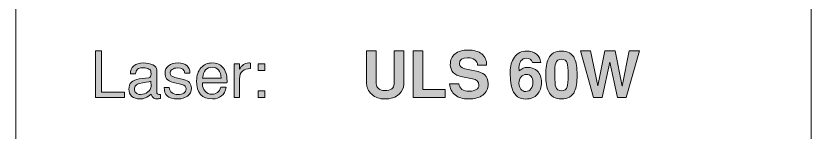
# Model space of a CAD drawing. Header units: inches. Extents: x 0.5 to 11.5, y -3.7 to -0.7.
# Drawn here: x 7.325 to 9.388, y -1.758 to -1.455 of the extents above; entities that cross this region are included whole.
import ezdxf

# ---------------------------------------------------------------- set-up
doc = ezdxf.new("R2010")
doc.units = ezdxf.units.IN
doc.header["$MEASUREMENT"] = 0
doc.layers.add('Layer 1', color=7, linetype='Continuous')

# ---------------------------------------------------------------- blocks, each defined once
blk = doc.blocks.new('block 24')
at = {"layer": 'Layer 1', "color": 240, "lineweight": 5, "true_color": 0xed1f24}
blk.add_lwpolyline([(7.6864, -3.738), (7.6864, -3.5506), (7.3255, -3.5505), (7.3255, -0.738), (9.388, -0.738), (9.388, -3.5505)], dxfattribs=at)
blk = doc.blocks.new('block 89')
at = {"layer": 'Layer 1', "true_color": 0xed1f24}
h = blk.add_hatch(color=240, dxfattribs=at)
h.dxf.hatch_style = 2
h.paths.add_polyline_path([(7.6075, -1.668), (7.532, -1.668), (7.532, -1.5465), (7.5477, -1.5465), (7.5477, -1.6541), (7.6075, -1.6541)])
h = blk.add_hatch(color=240, dxfattribs=at)
h.dxf.hatch_style = 2
edge = h.paths.add_edge_path()
edge.add_spline(control_points=[(7.7005, -1.6703), (7.6971, -1.6713), (7.6935, -1.6718), (7.6897, -1.6718), (7.6867, -1.6718), (7.6838, -1.6704), (7.6811, -1.6677), (7.6784, -1.665), (7.6769, -1.6621), (7.6765, -1.6591), (7.6664, -1.6676), (7.6566, -1.6718), (7.6472, -1.6718), (7.6384, -1.6718), (7.6314, -1.6695), (7.6262, -1.665), (7.621, -1.6604), (7.6184, -1.6541), (7.6184, -1.6461), (7.6184, -1.6309), (7.6274, -1.6222), (7.6454, -1.6197), (7.6454, -1.6197), (7.67, -1.6164), (7.67, -1.6164), (7.6739, -1.6158), (7.6759, -1.6126), (7.6759, -1.6068), (7.6759, -1.6019), (7.6757, -1.5991), (7.6754, -1.5983), (7.6744, -1.596), (7.6718, -1.5941), (7.6676, -1.5926), (7.6635, -1.5912), (7.6587, -1.5905), (7.6534, -1.5905), (7.6479, -1.5905), (7.6437, -1.5917), (7.6409, -1.5942), (7.6381, -1.5967), (7.6362, -1.6009), (7.6353, -1.6066), (7.6353, -1.6066), (7.6227, -1.6066), (7.6227, -1.6066), (7.6219, -1.598), (7.6247, -1.591), (7.631, -1.5858), (7.6374, -1.5806), (7.6456, -1.578), (7.6557, -1.578), (7.6655, -1.578), (7.6737, -1.5797), (7.6805, -1.5831), (7.6873, -1.5866), (7.6907, -1.5908), (7.6907, -1.5956), (7.6907, -1.5956), (7.6907, -1.6548), (7.6907, -1.6548), (7.6907, -1.656), (7.6913, -1.6571), (7.6924, -1.6581), (7.6936, -1.6591), (7.6949, -1.6598), (7.6964, -1.66), (7.6975, -1.6601), (7.6989, -1.6601), (7.7005, -1.66), (7.7005, -1.66), (7.7005, -1.6703), (7.7005, -1.6703)], knot_values=[0, 0, 0, 0, 1, 1, 1, 2, 2, 2, 3, 3, 3, 4, 4, 4, 5, 5, 5, 6, 6, 6, 7, 7, 7, 8, 8, 8, 9, 9, 9, 10, 10, 10, 11, 11, 11, 12, 12, 12, 13, 13, 13, 14, 14, 14, 15, 15, 15, 16, 16, 16, 17, 17, 17, 18, 18, 18, 19, 19, 19, 20, 20, 20, 21, 21, 21, 22, 22, 22, 23, 23, 23, 24, 24, 24, 24], degree=3, periodic=1)
edge = h.paths.add_edge_path()
edge.add_spline(control_points=[(7.6759, -1.639), (7.6759, -1.639), (7.6757, -1.6255), (7.6757, -1.6255), (7.669, -1.6274), (7.6589, -1.6293), (7.6455, -1.6313), (7.642, -1.632), (7.639, -1.6337), (7.6365, -1.6365), (7.634, -1.6393), (7.6327, -1.6424), (7.6327, -1.6459), (7.6327, -1.6499), (7.6342, -1.6533), (7.6371, -1.656), (7.6401, -1.6586), (7.6439, -1.66), (7.6485, -1.66), (7.656, -1.66), (7.6624, -1.6579), (7.6679, -1.6536), (7.6733, -1.6494), (7.676, -1.6445), (7.6759, -1.639)], knot_values=[0, 0, 0, 0, 1, 1, 1, 2, 2, 2, 3, 3, 3, 4, 4, 4, 5, 5, 5, 6, 6, 6, 7, 7, 7, 8, 8, 8, 8], degree=3, periodic=1)
h = blk.add_hatch(color=240, dxfattribs=at)
h.dxf.hatch_style = 2
edge = h.paths.add_edge_path()
edge.add_spline(control_points=[(7.7807, -1.644), (7.7807, -1.6525), (7.7774, -1.6593), (7.7708, -1.6642), (7.7642, -1.6692), (7.7557, -1.6716), (7.7455, -1.6716), (7.7325, -1.6716), (7.7232, -1.669), (7.7177, -1.6638), (7.7129, -1.6594), (7.7103, -1.6521), (7.7099, -1.6421), (7.7099, -1.6421), (7.7234, -1.6421), (7.7234, -1.6421), (7.7234, -1.648), (7.7257, -1.6526), (7.7305, -1.6558), (7.7346, -1.6586), (7.7396, -1.66), (7.7454, -1.66), (7.7517, -1.66), (7.7569, -1.6588), (7.7609, -1.6564), (7.765, -1.654), (7.767, -1.6505), (7.767, -1.6458), (7.767, -1.6395), (7.7632, -1.6355), (7.7557, -1.6337), (7.7557, -1.6337), (7.7339, -1.6286), (7.7339, -1.6286), (7.7256, -1.6266), (7.7198, -1.6234), (7.7164, -1.619), (7.7136, -1.6153), (7.7122, -1.6103), (7.7122, -1.604), (7.7122, -1.5961), (7.7153, -1.5898), (7.7214, -1.5851), (7.7276, -1.5803), (7.7358, -1.578), (7.746, -1.578), (7.7556, -1.578), (7.7631, -1.5803), (7.7685, -1.5849), (7.774, -1.5895), (7.7768, -1.5962), (7.777, -1.605), (7.777, -1.605), (7.7632, -1.605), (7.7632, -1.605), (7.7629, -1.5956), (7.7564, -1.591), (7.7437, -1.591), (7.739, -1.591), (7.7348, -1.5923), (7.731, -1.5948), (7.7272, -1.5974), (7.7254, -1.6006), (7.7254, -1.6045), (7.7254, -1.6098), (7.7295, -1.6135), (7.7377, -1.6155), (7.7377, -1.6155), (7.7604, -1.621), (7.7604, -1.621), (7.7739, -1.6243), (7.7807, -1.632), (7.7807, -1.644)], knot_values=[0, 0, 0, 0, 1, 1, 1, 2, 2, 2, 3, 3, 3, 4, 4, 4, 5, 5, 5, 6, 6, 6, 7, 7, 7, 8, 8, 8, 9, 9, 9, 10, 10, 10, 11, 11, 11, 12, 12, 12, 13, 13, 13, 14, 14, 14, 15, 15, 15, 16, 16, 16, 17, 17, 17, 18, 18, 18, 19, 19, 19, 20, 20, 20, 21, 21, 21, 22, 22, 22, 23, 23, 23, 24, 24, 24, 24], degree=3, periodic=1)
h = blk.add_hatch(color=240, dxfattribs=at)
h.dxf.hatch_style = 2
edge = h.paths.add_edge_path()
edge.add_spline(control_points=[(7.873, -1.6246), (7.873, -1.6268), (7.873, -1.6285), (7.8729, -1.6298), (7.8729, -1.6298), (7.8092, -1.6298), (7.8092, -1.6298), (7.8091, -1.6306), (7.809, -1.6317), (7.809, -1.6331), (7.809, -1.6401), (7.8114, -1.6463), (7.8163, -1.6516), (7.8211, -1.657), (7.8268, -1.6596), (7.8335, -1.6596), (7.845, -1.6596), (7.8528, -1.6535), (7.8569, -1.6413), (7.8569, -1.6413), (7.8712, -1.6413), (7.8712, -1.6413), (7.8665, -1.6615), (7.8545, -1.6716), (7.835, -1.6716), (7.8078, -1.6716), (7.7942, -1.6559), (7.7942, -1.6243), (7.7942, -1.6108), (7.7979, -1.5996), (7.8054, -1.591), (7.8128, -1.5823), (7.8224, -1.578), (7.834, -1.578), (7.8455, -1.578), (7.8546, -1.5815), (7.8614, -1.5886), (7.869, -1.5968), (7.8729, -1.6088), (7.873, -1.6246)], knot_values=[0, 0, 0, 0, 1, 1, 1, 2, 2, 2, 3, 3, 3, 4, 4, 4, 5, 5, 5, 6, 6, 6, 7, 7, 7, 8, 8, 8, 9, 9, 9, 10, 10, 10, 11, 11, 11, 12, 12, 12, 13, 13, 13, 13], degree=3, periodic=1)
edge = h.paths.add_edge_path()
edge.add_spline(control_points=[(7.8582, -1.6175), (7.8564, -1.5987), (7.8485, -1.5893), (7.8346, -1.5893), (7.8201, -1.5893), (7.8118, -1.5987), (7.8097, -1.6175), (7.8097, -1.6175), (7.8582, -1.6175), (7.8582, -1.6175)], knot_values=[0, 0, 0, 0, 1, 1, 1, 2, 2, 2, 3, 3, 3, 3], degree=3, periodic=1)
h = blk.add_hatch(color=240, dxfattribs=at)
h.dxf.hatch_style = 2
edge = h.paths.add_edge_path()
edge.add_spline(control_points=[(7.9335, -1.5928), (7.925, -1.5928), (7.9182, -1.5949), (7.9134, -1.5991), (7.9081, -1.6038), (7.9055, -1.6104), (7.9055, -1.619), (7.9055, -1.619), (7.9055, -1.668), (7.9055, -1.668), (7.9055, -1.668), (7.8915, -1.668), (7.8915, -1.668), (7.8915, -1.668), (7.8915, -1.5805), (7.8915, -1.5805), (7.8915, -1.5805), (7.9055, -1.5805), (7.9055, -1.5805), (7.9055, -1.5805), (7.9055, -1.5945), (7.9055, -1.5945), (7.9111, -1.5835), (7.9191, -1.578), (7.9295, -1.578), (7.9304, -1.578), (7.9317, -1.5781), (7.9335, -1.5783), (7.9335, -1.5783), (7.9335, -1.5928), (7.9335, -1.5928)], knot_values=[0, 0, 0, 0, 1, 1, 1, 2, 2, 2, 3, 3, 3, 4, 4, 4, 5, 5, 5, 6, 6, 6, 7, 7, 7, 8, 8, 8, 9, 9, 9, 10, 10, 10, 10], degree=3, periodic=1)
h = blk.add_hatch(color=240, dxfattribs=at)
h.dxf.hatch_style = 2
h.paths.add_polyline_path([(7.9712, -1.5978), (7.9539, -1.5978), (7.9539, -1.5805), (7.9712, -1.5805)])
h.paths.add_polyline_path([(7.9712, -1.668), (7.9539, -1.668), (7.9539, -1.6506), (7.9712, -1.6506)])
at = {"layer": 'Layer 1', "lineweight": 0}
for points in [[(7.6075, -1.668), (7.532, -1.668), (7.532, -1.5465), (7.5477, -1.5465), (7.5477, -1.6541), (7.6075, -1.6541), (7.6075, -1.668)], [(7.9712, -1.5978), (7.9539, -1.5978), (7.9539, -1.5805), (7.9712, -1.5805), (7.9712, -1.5978)], [(7.9712, -1.668), (7.9539, -1.668), (7.9539, -1.6506), (7.9712, -1.6506), (7.9712, -1.668)]]:
    blk.add_lwpolyline(points, dxfattribs=at)
for points, knots in [([(7.7005, -1.6703), (7.6971, -1.6713), (7.6935, -1.6718), (7.6897, -1.6718), (7.6867, -1.6718), (7.6838, -1.6704), (7.6811, -1.6677), (7.6784, -1.665), (7.6769, -1.6621), (7.6765, -1.6591), (7.6664, -1.6676), (7.6566, -1.6718), (7.6472, -1.6718), (7.6384, -1.6718), (7.6314, -1.6695), (7.6262, -1.665), (7.621, -1.6604), (7.6184, -1.6541), (7.6184, -1.6461), (7.6184, -1.6309), (7.6274, -1.6222), (7.6454, -1.6197), (7.6454, -1.6197), (7.67, -1.6164), (7.67, -1.6164), (7.6739, -1.6158), (7.6759, -1.6126), (7.6759, -1.6068), (7.6759, -1.6019), (7.6757, -1.5991), (7.6754, -1.5983), (7.6744, -1.596), (7.6718, -1.5941), (7.6676, -1.5926), (7.6635, -1.5912), (7.6587, -1.5905), (7.6534, -1.5905), (7.6479, -1.5905), (7.6437, -1.5917), (7.6409, -1.5942), (7.6381, -1.5967), (7.6362, -1.6009), (7.6353, -1.6066), (7.6353, -1.6066), (7.6227, -1.6066), (7.6227, -1.6066), (7.6219, -1.598), (7.6247, -1.591), (7.631, -1.5858), (7.6374, -1.5806), (7.6456, -1.578), (7.6557, -1.578), (7.6655, -1.578), (7.6737, -1.5797), (7.6805, -1.5831), (7.6873, -1.5866), (7.6907, -1.5908), (7.6907, -1.5956), (7.6907, -1.5956), (7.6907, -1.6548), (7.6907, -1.6548), (7.6907, -1.656), (7.6913, -1.6571), (7.6924, -1.6581), (7.6936, -1.6591), (7.6949, -1.6598), (7.6964, -1.66), (7.6975, -1.6601), (7.6989, -1.6601), (7.7005, -1.66), (7.7005, -1.66), (7.7005, -1.6703), (7.7005, -1.6703)], [0, 0, 0, 0, 1, 1, 1, 2, 2, 2, 3, 3, 3, 4, 4, 4, 5, 5, 5, 6, 6, 6, 7, 7, 7, 8, 8, 8, 9, 9, 9, 10, 10, 10, 11, 11, 11, 12, 12, 12, 13, 13, 13, 14, 14, 14, 15, 15, 15, 16, 16, 16, 17, 17, 17, 18, 18, 18, 19, 19, 19, 20, 20, 20, 21, 21, 21, 22, 22, 22, 23, 23, 23, 24, 24, 24, 24]), ([(7.7807, -1.644), (7.7807, -1.6525), (7.7774, -1.6593), (7.7708, -1.6642), (7.7642, -1.6692), (7.7557, -1.6716), (7.7455, -1.6716), (7.7325, -1.6716), (7.7232, -1.669), (7.7177, -1.6638), (7.7129, -1.6594), (7.7103, -1.6521), (7.7099, -1.6421), (7.7099, -1.6421), (7.7234, -1.6421), (7.7234, -1.6421), (7.7234, -1.648), (7.7257, -1.6526), (7.7305, -1.6558), (7.7346, -1.6586), (7.7396, -1.66), (7.7454, -1.66), (7.7517, -1.66), (7.7569, -1.6588), (7.7609, -1.6564), (7.765, -1.654), (7.767, -1.6505), (7.767, -1.6458), (7.767, -1.6395), (7.7632, -1.6355), (7.7557, -1.6337), (7.7557, -1.6337), (7.7339, -1.6286), (7.7339, -1.6286), (7.7256, -1.6266), (7.7198, -1.6234), (7.7164, -1.619), (7.7136, -1.6153), (7.7122, -1.6103), (7.7122, -1.604), (7.7122, -1.5961), (7.7153, -1.5898), (7.7214, -1.5851), (7.7276, -1.5803), (7.7358, -1.578), (7.746, -1.578), (7.7556, -1.578), (7.7631, -1.5803), (7.7685, -1.5849), (7.774, -1.5895), (7.7768, -1.5962), (7.777, -1.605), (7.777, -1.605), (7.7632, -1.605), (7.7632, -1.605), (7.7629, -1.5956), (7.7564, -1.591), (7.7437, -1.591), (7.739, -1.591), (7.7348, -1.5923), (7.731, -1.5948), (7.7272, -1.5974), (7.7254, -1.6006), (7.7254, -1.6045), (7.7254, -1.6098), (7.7295, -1.6135), (7.7377, -1.6155), (7.7377, -1.6155), (7.7604, -1.621), (7.7604, -1.621), (7.7739, -1.6243), (7.7807, -1.632), (7.7807, -1.644)], [0, 0, 0, 0, 1, 1, 1, 2, 2, 2, 3, 3, 3, 4, 4, 4, 5, 5, 5, 6, 6, 6, 7, 7, 7, 8, 8, 8, 9, 9, 9, 10, 10, 10, 11, 11, 11, 12, 12, 12, 13, 13, 13, 14, 14, 14, 15, 15, 15, 16, 16, 16, 17, 17, 17, 18, 18, 18, 19, 19, 19, 20, 20, 20, 21, 21, 21, 22, 22, 22, 23, 23, 23, 24, 24, 24, 24]), ([(7.873, -1.6246), (7.873, -1.6268), (7.873, -1.6285), (7.8729, -1.6298), (7.8729, -1.6298), (7.8092, -1.6298), (7.8092, -1.6298), (7.8091, -1.6306), (7.809, -1.6317), (7.809, -1.6331), (7.809, -1.6401), (7.8114, -1.6463), (7.8163, -1.6516), (7.8211, -1.657), (7.8268, -1.6596), (7.8335, -1.6596), (7.845, -1.6596), (7.8528, -1.6535), (7.8569, -1.6413), (7.8569, -1.6413), (7.8712, -1.6413), (7.8712, -1.6413), (7.8665, -1.6615), (7.8545, -1.6716), (7.835, -1.6716), (7.8078, -1.6716), (7.7942, -1.6559), (7.7942, -1.6243), (7.7942, -1.6108), (7.7979, -1.5996), (7.8054, -1.591), (7.8128, -1.5823), (7.8224, -1.578), (7.834, -1.578), (7.8455, -1.578), (7.8546, -1.5815), (7.8614, -1.5886), (7.869, -1.5968), (7.8729, -1.6088), (7.873, -1.6246)], [0, 0, 0, 0, 1, 1, 1, 2, 2, 2, 3, 3, 3, 4, 4, 4, 5, 5, 5, 6, 6, 6, 7, 7, 7, 8, 8, 8, 9, 9, 9, 10, 10, 10, 11, 11, 11, 12, 12, 12, 13, 13, 13, 13]), ([(7.9335, -1.5928), (7.925, -1.5928), (7.9182, -1.5949), (7.9134, -1.5991), (7.9081, -1.6038), (7.9055, -1.6104), (7.9055, -1.619), (7.9055, -1.619), (7.9055, -1.668), (7.9055, -1.668), (7.9055, -1.668), (7.8915, -1.668), (7.8915, -1.668), (7.8915, -1.668), (7.8915, -1.5805), (7.8915, -1.5805), (7.8915, -1.5805), (7.9055, -1.5805), (7.9055, -1.5805), (7.9055, -1.5805), (7.9055, -1.5945), (7.9055, -1.5945), (7.9111, -1.5835), (7.9191, -1.578), (7.9295, -1.578), (7.9304, -1.578), (7.9317, -1.5781), (7.9335, -1.5783), (7.9335, -1.5783), (7.9335, -1.5928), (7.9335, -1.5928)], [0, 0, 0, 0, 1, 1, 1, 2, 2, 2, 3, 3, 3, 4, 4, 4, 5, 5, 5, 6, 6, 6, 7, 7, 7, 8, 8, 8, 9, 9, 9, 10, 10, 10, 10]), ([(7.8582, -1.6175), (7.8564, -1.5987), (7.8485, -1.5893), (7.8346, -1.5893), (7.8201, -1.5893), (7.8118, -1.5987), (7.8097, -1.6175), (7.8097, -1.6175), (7.8582, -1.6175), (7.8582, -1.6175)], [0, 0, 0, 0, 1, 1, 1, 2, 2, 2, 3, 3, 3, 3]), ([(7.6759, -1.639), (7.6759, -1.639), (7.6757, -1.6255), (7.6757, -1.6255), (7.669, -1.6274), (7.6589, -1.6293), (7.6455, -1.6313), (7.642, -1.632), (7.639, -1.6337), (7.6365, -1.6365), (7.634, -1.6393), (7.6327, -1.6424), (7.6327, -1.6459), (7.6327, -1.6499), (7.6342, -1.6533), (7.6371, -1.656), (7.6401, -1.6586), (7.6439, -1.66), (7.6485, -1.66), (7.656, -1.66), (7.6624, -1.6579), (7.6679, -1.6536), (7.6733, -1.6494), (7.676, -1.6445), (7.6759, -1.639)], [0, 0, 0, 0, 1, 1, 1, 2, 2, 2, 3, 3, 3, 4, 4, 4, 5, 5, 5, 6, 6, 6, 7, 7, 7, 8, 8, 8, 8])]:
    blk.add_open_spline(points, degree=3, knots=knots, dxfattribs=at)
blk = doc.blocks.new('block 90')
at = {"layer": 'Layer 1', "true_color": 0xed1f24}
h = blk.add_hatch(color=240, dxfattribs=at)
h.dxf.hatch_style = 2
edge = h.paths.add_edge_path()
edge.add_spline(control_points=[(8.3314, -1.6336), (8.3314, -1.6435), (8.3276, -1.652), (8.3199, -1.6591), (8.3107, -1.6676), (8.2978, -1.6718), (8.2814, -1.6718), (8.2685, -1.6718), (8.2576, -1.6678), (8.2486, -1.6596), (8.2396, -1.6515), (8.2351, -1.6423), (8.2351, -1.632), (8.2351, -1.632), (8.2351, -1.5465), (8.2351, -1.5465), (8.2351, -1.5465), (8.2601, -1.5465), (8.2601, -1.5465), (8.2601, -1.5465), (8.2601, -1.6323), (8.2601, -1.6323), (8.2601, -1.6373), (8.2621, -1.6415), (8.2663, -1.6449), (8.2705, -1.6483), (8.2757, -1.65), (8.2819, -1.65), (8.2982, -1.65), (8.3064, -1.6441), (8.3064, -1.6323), (8.3064, -1.6323), (8.3064, -1.5465), (8.3064, -1.5465), (8.3064, -1.5465), (8.3314, -1.5465), (8.3314, -1.5465), (8.3314, -1.5465), (8.3314, -1.6336), (8.3314, -1.6336)], knot_values=[0, 0, 0, 0, 1, 1, 1, 2, 2, 2, 3, 3, 3, 4, 4, 4, 5, 5, 5, 6, 6, 6, 7, 7, 7, 8, 8, 8, 9, 9, 9, 10, 10, 10, 11, 11, 11, 12, 12, 12, 13, 13, 13, 13], degree=3, periodic=1)
h = blk.add_hatch(color=240, dxfattribs=at)
h.dxf.hatch_style = 2
h.paths.add_polyline_path([(8.4392, -1.668), (8.3561, -1.668), (8.3561, -1.5465), (8.3811, -1.5465), (8.3811, -1.6471), (8.4392, -1.6471)])
h = blk.add_hatch(color=240, dxfattribs=at)
h.dxf.hatch_style = 2
edge = h.paths.add_edge_path()
edge.add_spline(control_points=[(8.5502, -1.6321), (8.5502, -1.6448), (8.5457, -1.6546), (8.5368, -1.6615), (8.5279, -1.6684), (8.5153, -1.6718), (8.4992, -1.6718), (8.4847, -1.6718), (8.4732, -1.6683), (8.4647, -1.6613), (8.4563, -1.6543), (8.4514, -1.6445), (8.4501, -1.632), (8.4501, -1.632), (8.4743, -1.632), (8.4743, -1.632), (8.4761, -1.6451), (8.4851, -1.6516), (8.5015, -1.6516), (8.5091, -1.6516), (8.5151, -1.6502), (8.5196, -1.6474), (8.5241, -1.6445), (8.5264, -1.6407), (8.5264, -1.6358), (8.5264, -1.6268), (8.5207, -1.6212), (8.5094, -1.6191), (8.5094, -1.6191), (8.4797, -1.6134), (8.4797, -1.6134), (8.4716, -1.6119), (8.465, -1.6083), (8.4599, -1.6026), (8.4548, -1.5969), (8.4522, -1.5903), (8.4522, -1.5826), (8.4522, -1.5707), (8.4563, -1.5614), (8.4645, -1.5546), (8.4726, -1.5479), (8.4838, -1.5445), (8.4981, -1.5445), (8.5134, -1.5445), (8.5253, -1.5479), (8.5338, -1.5546), (8.5423, -1.5614), (8.5465, -1.571), (8.5464, -1.5835), (8.5464, -1.5835), (8.5231, -1.5835), (8.5231, -1.5835), (8.5227, -1.5776), (8.5202, -1.5729), (8.5155, -1.5695), (8.5108, -1.566), (8.5046, -1.5643), (8.4971, -1.5643), (8.4828, -1.5643), (8.4757, -1.5695), (8.4757, -1.58), (8.4757, -1.5868), (8.4806, -1.5911), (8.4902, -1.5931), (8.4902, -1.5931), (8.5159, -1.5985), (8.5159, -1.5985), (8.5276, -1.6009), (8.5359, -1.6043), (8.5409, -1.6085), (8.5471, -1.6138), (8.5502, -1.6217), (8.5502, -1.6321)], knot_values=[0, 0, 0, 0, 1, 1, 1, 2, 2, 2, 3, 3, 3, 4, 4, 4, 5, 5, 5, 6, 6, 6, 7, 7, 7, 8, 8, 8, 9, 9, 9, 10, 10, 10, 11, 11, 11, 12, 12, 12, 13, 13, 13, 14, 14, 14, 15, 15, 15, 16, 16, 16, 17, 17, 17, 18, 18, 18, 19, 19, 19, 20, 20, 20, 21, 21, 21, 22, 22, 22, 23, 23, 23, 24, 24, 24, 24], degree=3, periodic=1)
h = blk.add_hatch(color=240, dxfattribs=at)
h.dxf.hatch_style = 2
h.paths.add_polyline_path([(8.9427, -1.5465), (8.9087, -1.668), (8.8862, -1.668), (8.8661, -1.5756), (8.8461, -1.668), (8.8236, -1.668), (8.7896, -1.5465), (8.8161, -1.5465), (8.8347, -1.6375), (8.8529, -1.5465), (8.8794, -1.5465), (8.8976, -1.6385), (8.9162, -1.5465)])
h = blk.add_hatch(color=240, dxfattribs=at)
h.dxf.hatch_style = 2
edge = h.paths.add_edge_path()
edge.add_spline(control_points=[(8.6886, -1.6288), (8.6886, -1.6414), (8.685, -1.6516), (8.6779, -1.6596), (8.6704, -1.6679), (8.6606, -1.672), (8.6482, -1.672), (8.6312, -1.672), (8.6197, -1.6641), (8.6136, -1.6483), (8.6096, -1.6381), (8.6076, -1.6227), (8.6076, -1.6021), (8.6076, -1.5864), (8.6112, -1.5734), (8.6186, -1.5633), (8.6263, -1.5525), (8.6369, -1.5471), (8.6502, -1.5471), (8.6607, -1.5471), (8.6692, -1.5498), (8.6757, -1.5551), (8.6823, -1.5604), (8.6859, -1.5676), (8.6866, -1.5768), (8.6866, -1.5768), (8.6651, -1.5766), (8.6651, -1.5766), (8.6624, -1.5694), (8.6571, -1.5658), (8.6492, -1.5658), (8.6436, -1.5658), (8.639, -1.5681), (8.6355, -1.5727), (8.632, -1.5773), (8.6302, -1.5834), (8.6302, -1.5908), (8.6302, -1.5934), (8.6304, -1.596), (8.6309, -1.5988), (8.638, -1.5927), (8.6448, -1.5896), (8.6514, -1.5896), (8.6629, -1.5896), (8.672, -1.593), (8.6786, -1.5996), (8.6852, -1.6063), (8.6886, -1.616), (8.6886, -1.6288)], knot_values=[0, 0, 0, 0, 1, 1, 1, 2, 2, 2, 3, 3, 3, 4, 4, 4, 5, 5, 5, 6, 6, 6, 7, 7, 7, 8, 8, 8, 9, 9, 9, 10, 10, 10, 11, 11, 11, 12, 12, 12, 13, 13, 13, 14, 14, 14, 15, 15, 15, 16, 16, 16, 16], degree=3, periodic=1)
edge = h.paths.add_edge_path()
edge.add_spline(control_points=[(8.6666, -1.6281), (8.6666, -1.6217), (8.665, -1.6167), (8.662, -1.6131), (8.659, -1.6096), (8.6548, -1.6078), (8.6495, -1.6078), (8.644, -1.6078), (8.6394, -1.61), (8.6358, -1.6142), (8.6321, -1.6185), (8.6302, -1.6242), (8.6302, -1.6313), (8.6302, -1.6372), (8.6319, -1.6422), (8.6353, -1.6462), (8.6386, -1.6503), (8.6428, -1.6523), (8.6477, -1.6523), (8.6535, -1.6523), (8.658, -1.6501), (8.6614, -1.6456), (8.6648, -1.6412), (8.6666, -1.6354), (8.6666, -1.6281)], knot_values=[0, 0, 0, 0, 1, 1, 1, 2, 2, 2, 3, 3, 3, 4, 4, 4, 5, 5, 5, 6, 6, 6, 7, 7, 7, 8, 8, 8, 8], degree=3, periodic=1)
h = blk.add_hatch(color=240, dxfattribs=at)
h.dxf.hatch_style = 2
edge = h.paths.add_edge_path()
edge.add_spline(control_points=[(8.7811, -1.6095), (8.7811, -1.6285), (8.779, -1.6426), (8.7747, -1.6518), (8.7685, -1.6651), (8.7572, -1.6718), (8.7407, -1.6718), (8.7243, -1.6718), (8.7129, -1.6651), (8.7066, -1.6518), (8.702, -1.6424), (8.6997, -1.6283), (8.6997, -1.6095), (8.6997, -1.5907), (8.702, -1.5766), (8.7066, -1.5671), (8.7129, -1.5538), (8.7243, -1.5471), (8.7407, -1.5471), (8.7572, -1.5471), (8.7685, -1.5538), (8.7747, -1.5671), (8.779, -1.5764), (8.7811, -1.5905), (8.7811, -1.6095)], knot_values=[0, 0, 0, 0, 1, 1, 1, 2, 2, 2, 3, 3, 3, 4, 4, 4, 5, 5, 5, 6, 6, 6, 7, 7, 7, 8, 8, 8, 8], degree=3, periodic=1)
edge = h.paths.add_edge_path()
edge.add_spline(control_points=[(8.7577, -1.6095), (8.7577, -1.5937), (8.757, -1.5834), (8.7556, -1.5786), (8.7533, -1.5719), (8.7484, -1.5685), (8.7407, -1.5685), (8.733, -1.5685), (8.7279, -1.5719), (8.7256, -1.5786), (8.7239, -1.5836), (8.7231, -1.5939), (8.7231, -1.6095), (8.7231, -1.625), (8.724, -1.6353), (8.7257, -1.6403), (8.728, -1.6471), (8.733, -1.6505), (8.7407, -1.6505), (8.7484, -1.6505), (8.7533, -1.6471), (8.7556, -1.6403), (8.757, -1.6355), (8.7577, -1.6253), (8.7577, -1.6095)], knot_values=[0, 0, 0, 0, 1, 1, 1, 2, 2, 2, 3, 3, 3, 4, 4, 4, 5, 5, 5, 6, 6, 6, 7, 7, 7, 8, 8, 8, 8], degree=3, periodic=1)
at = {"layer": 'Layer 1', "lineweight": 0}
for points in [[(8.4392, -1.668), (8.3561, -1.668), (8.3561, -1.5465), (8.3811, -1.5465), (8.3811, -1.6471), (8.4392, -1.6471), (8.4392, -1.668)], [(8.9427, -1.5465), (8.9087, -1.668), (8.8862, -1.668), (8.8661, -1.5756), (8.8461, -1.668), (8.8236, -1.668), (8.7896, -1.5465), (8.8161, -1.5465), (8.8347, -1.6375), (8.8529, -1.5465), (8.8794, -1.5465), (8.8976, -1.6385), (8.9162, -1.5465), (8.9427, -1.5465)]]:
    blk.add_lwpolyline(points, dxfattribs=at)
for points, knots in [([(8.3314, -1.6336), (8.3314, -1.6435), (8.3276, -1.652), (8.3199, -1.6591), (8.3107, -1.6676), (8.2978, -1.6718), (8.2814, -1.6718), (8.2685, -1.6718), (8.2576, -1.6678), (8.2486, -1.6596), (8.2396, -1.6515), (8.2351, -1.6423), (8.2351, -1.632), (8.2351, -1.632), (8.2351, -1.5465), (8.2351, -1.5465), (8.2351, -1.5465), (8.2601, -1.5465), (8.2601, -1.5465), (8.2601, -1.5465), (8.2601, -1.6323), (8.2601, -1.6323), (8.2601, -1.6373), (8.2621, -1.6415), (8.2663, -1.6449), (8.2705, -1.6483), (8.2757, -1.65), (8.2819, -1.65), (8.2982, -1.65), (8.3064, -1.6441), (8.3064, -1.6323), (8.3064, -1.6323), (8.3064, -1.5465), (8.3064, -1.5465), (8.3064, -1.5465), (8.3314, -1.5465), (8.3314, -1.5465), (8.3314, -1.5465), (8.3314, -1.6336), (8.3314, -1.6336)], [0, 0, 0, 0, 1, 1, 1, 2, 2, 2, 3, 3, 3, 4, 4, 4, 5, 5, 5, 6, 6, 6, 7, 7, 7, 8, 8, 8, 9, 9, 9, 10, 10, 10, 11, 11, 11, 12, 12, 12, 13, 13, 13, 13]), ([(8.5502, -1.6321), (8.5502, -1.6448), (8.5457, -1.6546), (8.5368, -1.6615), (8.5279, -1.6684), (8.5153, -1.6718), (8.4992, -1.6718), (8.4847, -1.6718), (8.4732, -1.6683), (8.4647, -1.6613), (8.4563, -1.6543), (8.4514, -1.6445), (8.4501, -1.632), (8.4501, -1.632), (8.4743, -1.632), (8.4743, -1.632), (8.4761, -1.6451), (8.4851, -1.6516), (8.5015, -1.6516), (8.5091, -1.6516), (8.5151, -1.6502), (8.5196, -1.6474), (8.5241, -1.6445), (8.5264, -1.6407), (8.5264, -1.6358), (8.5264, -1.6268), (8.5207, -1.6212), (8.5094, -1.6191), (8.5094, -1.6191), (8.4797, -1.6134), (8.4797, -1.6134), (8.4716, -1.6119), (8.465, -1.6083), (8.4599, -1.6026), (8.4548, -1.5969), (8.4522, -1.5903), (8.4522, -1.5826), (8.4522, -1.5707), (8.4563, -1.5614), (8.4645, -1.5546), (8.4726, -1.5479), (8.4838, -1.5445), (8.4981, -1.5445), (8.5134, -1.5445), (8.5253, -1.5479), (8.5338, -1.5546), (8.5423, -1.5614), (8.5465, -1.571), (8.5464, -1.5835), (8.5464, -1.5835), (8.5231, -1.5835), (8.5231, -1.5835), (8.5227, -1.5776), (8.5202, -1.5729), (8.5155, -1.5695), (8.5108, -1.566), (8.5046, -1.5643), (8.4971, -1.5643), (8.4828, -1.5643), (8.4757, -1.5695), (8.4757, -1.58), (8.4757, -1.5868), (8.4806, -1.5911), (8.4902, -1.5931), (8.4902, -1.5931), (8.5159, -1.5985), (8.5159, -1.5985), (8.5276, -1.6009), (8.5359, -1.6043), (8.5409, -1.6085), (8.5471, -1.6138), (8.5502, -1.6217), (8.5502, -1.6321)], [0, 0, 0, 0, 1, 1, 1, 2, 2, 2, 3, 3, 3, 4, 4, 4, 5, 5, 5, 6, 6, 6, 7, 7, 7, 8, 8, 8, 9, 9, 9, 10, 10, 10, 11, 11, 11, 12, 12, 12, 13, 13, 13, 14, 14, 14, 15, 15, 15, 16, 16, 16, 17, 17, 17, 18, 18, 18, 19, 19, 19, 20, 20, 20, 21, 21, 21, 22, 22, 22, 23, 23, 23, 24, 24, 24, 24]), ([(8.6886, -1.6288), (8.6886, -1.6414), (8.685, -1.6516), (8.6779, -1.6596), (8.6704, -1.6679), (8.6606, -1.672), (8.6482, -1.672), (8.6312, -1.672), (8.6197, -1.6641), (8.6136, -1.6483), (8.6096, -1.6381), (8.6076, -1.6227), (8.6076, -1.6021), (8.6076, -1.5864), (8.6112, -1.5734), (8.6186, -1.5633), (8.6263, -1.5525), (8.6369, -1.5471), (8.6502, -1.5471), (8.6607, -1.5471), (8.6692, -1.5498), (8.6757, -1.5551), (8.6823, -1.5604), (8.6859, -1.5676), (8.6866, -1.5768), (8.6866, -1.5768), (8.6651, -1.5766), (8.6651, -1.5766), (8.6624, -1.5694), (8.6571, -1.5658), (8.6492, -1.5658), (8.6436, -1.5658), (8.639, -1.5681), (8.6355, -1.5727), (8.632, -1.5773), (8.6302, -1.5834), (8.6302, -1.5908), (8.6302, -1.5934), (8.6304, -1.596), (8.6309, -1.5988), (8.638, -1.5927), (8.6448, -1.5896), (8.6514, -1.5896), (8.6629, -1.5896), (8.672, -1.593), (8.6786, -1.5996), (8.6852, -1.6063), (8.6886, -1.616), (8.6886, -1.6288)], [0, 0, 0, 0, 1, 1, 1, 2, 2, 2, 3, 3, 3, 4, 4, 4, 5, 5, 5, 6, 6, 6, 7, 7, 7, 8, 8, 8, 9, 9, 9, 10, 10, 10, 11, 11, 11, 12, 12, 12, 13, 13, 13, 14, 14, 14, 15, 15, 15, 16, 16, 16, 16]), ([(8.7811, -1.6095), (8.7811, -1.6285), (8.779, -1.6426), (8.7747, -1.6518), (8.7685, -1.6651), (8.7572, -1.6718), (8.7407, -1.6718), (8.7243, -1.6718), (8.7129, -1.6651), (8.7066, -1.6518), (8.702, -1.6424), (8.6997, -1.6283), (8.6997, -1.6095), (8.6997, -1.5907), (8.702, -1.5766), (8.7066, -1.5671), (8.7129, -1.5538), (8.7243, -1.5471), (8.7407, -1.5471), (8.7572, -1.5471), (8.7685, -1.5538), (8.7747, -1.5671), (8.779, -1.5764), (8.7811, -1.5905), (8.7811, -1.6095)], [0, 0, 0, 0, 1, 1, 1, 2, 2, 2, 3, 3, 3, 4, 4, 4, 5, 5, 5, 6, 6, 6, 7, 7, 7, 8, 8, 8, 8]), ([(8.7577, -1.6095), (8.7577, -1.5937), (8.757, -1.5834), (8.7556, -1.5786), (8.7533, -1.5719), (8.7484, -1.5685), (8.7407, -1.5685), (8.733, -1.5685), (8.7279, -1.5719), (8.7256, -1.5786), (8.7239, -1.5836), (8.7231, -1.5939), (8.7231, -1.6095), (8.7231, -1.625), (8.724, -1.6353), (8.7257, -1.6403), (8.728, -1.6471), (8.733, -1.6505), (8.7407, -1.6505), (8.7484, -1.6505), (8.7533, -1.6471), (8.7556, -1.6403), (8.757, -1.6355), (8.7577, -1.6253), (8.7577, -1.6095)], [0, 0, 0, 0, 1, 1, 1, 2, 2, 2, 3, 3, 3, 4, 4, 4, 5, 5, 5, 6, 6, 6, 7, 7, 7, 8, 8, 8, 8]), ([(8.6666, -1.6281), (8.6666, -1.6217), (8.665, -1.6167), (8.662, -1.6131), (8.659, -1.6096), (8.6548, -1.6078), (8.6495, -1.6078), (8.644, -1.6078), (8.6394, -1.61), (8.6358, -1.6142), (8.6321, -1.6185), (8.6302, -1.6242), (8.6302, -1.6313), (8.6302, -1.6372), (8.6319, -1.6422), (8.6353, -1.6462), (8.6386, -1.6503), (8.6428, -1.6523), (8.6477, -1.6523), (8.6535, -1.6523), (8.658, -1.6501), (8.6614, -1.6456), (8.6648, -1.6412), (8.6666, -1.6354), (8.6666, -1.6281)], [0, 0, 0, 0, 1, 1, 1, 2, 2, 2, 3, 3, 3, 4, 4, 4, 5, 5, 5, 6, 6, 6, 7, 7, 7, 8, 8, 8, 8])]:
    blk.add_open_spline(points, degree=3, knots=knots, dxfattribs=at)
blk = doc.blocks.new('block 88')
at = {"layer": 'Layer 1'}
for name in ['block 89', 'block 90']:
    blk.add_blockref(name, (0, 0), dxfattribs=at)
blk = doc.blocks.new('block 81')
at = {"layer": 'Layer 1'}
blk.add_blockref('block 88', (0, 0), dxfattribs=at)

msp = doc.modelspace()

# ---------------------------------------------------------------- block references
at = {"layer": 'Layer 1'}
for name in ['block 24', 'block 81']:
    msp.add_blockref(name, (0, 0), dxfattribs=at)

doc.saveas('drawing.dxf')
